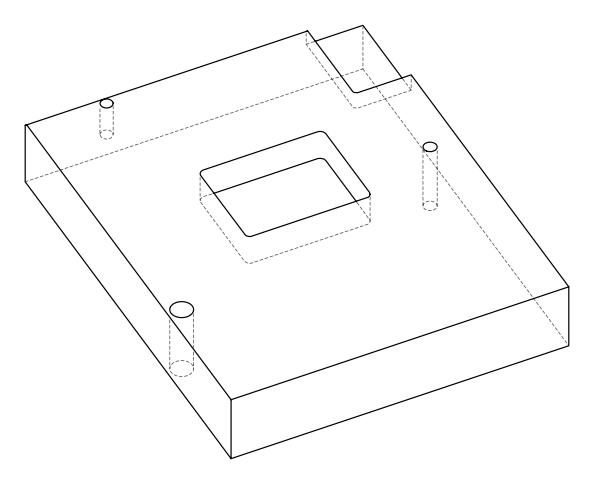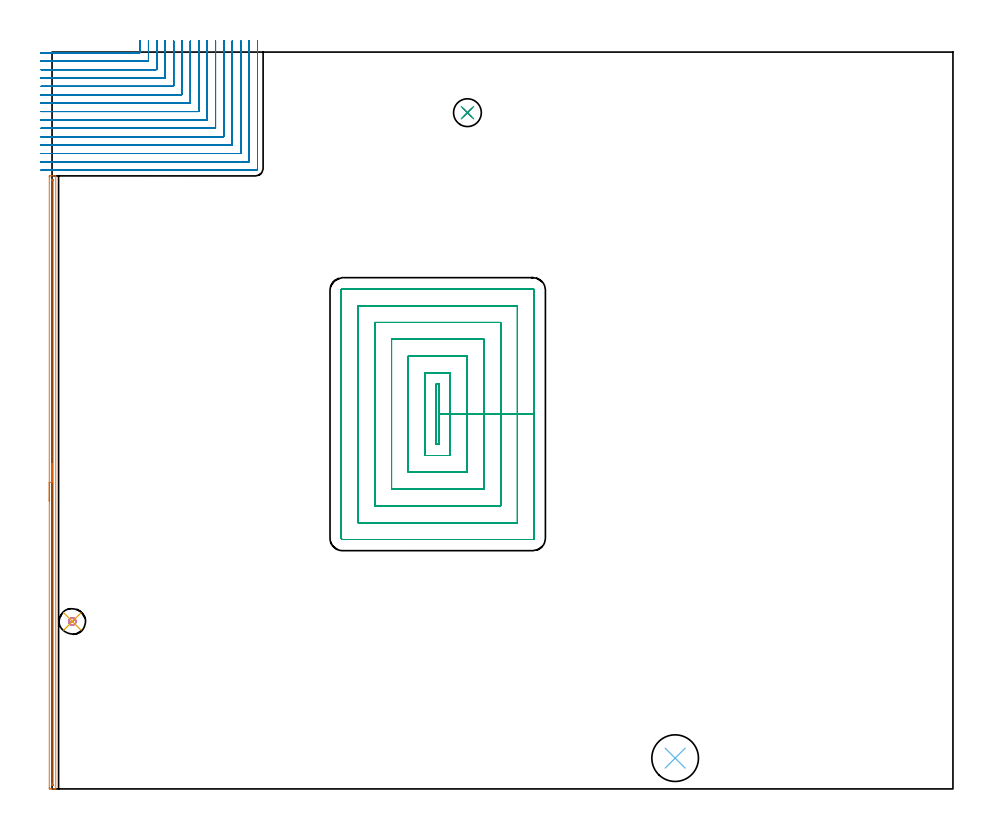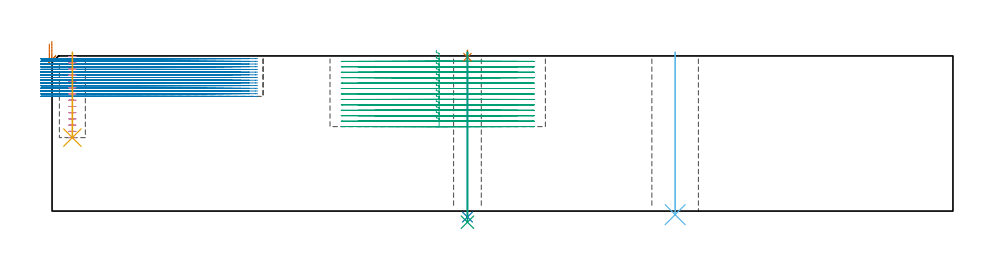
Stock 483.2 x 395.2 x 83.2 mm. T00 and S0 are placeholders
(PLAN: 9 operations, 8 tool changes, 119.2 min)
(1 AREA_MILL | FG_CHAMFER_SURFACE | UGT0205_001 | 5.41 min | 2031 mm3)
(2 MILL_CORNER_NOTCH_RECTANGULAR | CORNER_NOTCH_RECTANGULAR | NXT0201_008 | Follow Part, ap 1.5, ae 75% | 60.87 min | 163037 mm3)
(3 MILL_RECTANGULAR_POCKET | POCKET_RECTANGULAR_STRAIGHT | NXT0201_011 | Follow Part, ap 3, ae 75% | 50.49 min | 639582 mm3)
(4 MILL_BLIND_HOLE_FROM_SOLID_MATERIAL | STEP1POCKET | UGT0201_128 | Spiral | 1.11 min | 6633 mm3)
(5 BORE_BLIND_HOLE | STEP1POCKET | UGT0332_073 | 0.18 min | 0 mm3)
(6 INDEXABLE_INSERT_DRILL_THROUGH_HOLE_FROM_SOLID | STEP1HOLE | NXT0302_021 | 0.35 min | 40800 mm3)
(7 SPOT_DRILL | STEP1HOLE_1 | NXT0321_9005460120000 | 0.03 min | 17 mm3)
(8 DRILL_THROUGH_HOLE_INTO_CENTER | STEP1HOLE_1 | NXT0301_065 | 0.36 min | 5702 mm3)
(9 DRILL_TO_ENLARGE_THROUGH_HOLE | STEP1HOLE_1 | UGT0301_280 | 0.37 min | 8725 mm3)
(TOOL UGT0205_001 | Chamfer Mill 20 x 3 x 45 deg. | D20 FL50 Z2)
(TOOL NXT0201_008 | ENDMILL 6mm [2P460-0600-NA 1630] | D6 FL26 Z6)
(TOOL NXT0201_011 | ENDMILL 12mm [2P460-1200-NA 1630] | D12 FL38 Z6)
(TOOL UGT0201_128 | Carbide End Mill 10.0 | D10 FL15 Z4)
(TOOL UGT0332_073 | 13.8 mm Rough Boring Bar | D13.8)
(TOOL NXT0302_021 | Index. Insert Drill 25mm [880-D2500L25-05] | D25 PA176 FL125 Z2)
(TOOL NXT0321_9005460120000 | NC Spot Drill, 142deg, 12mm, Carbide, Uncoated | D12 PA142 FL30 Z2)
(TOOL NXT0301_065 | Carbide Drill 9.4mm [860.1-0940-075A1-MM 2214] | D9.4 PA140 FL98 Z2)
(TOOL UGT0301_280 | Twist Drill 14.9 mm | D14.9 PA118 FL114 Z2)
(OP 1 AREA_MILL)
G17 G21 G94 G90
T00 M6
G54
G17 G0 G90 X-1.5 Y154.4 S1061 M3
G43 Z93.2 H0
Z89.7
G94 G1 Y154.438 Z88.828 F250.
Y154.552 Z87.963
Y154.741 Z87.112
Y155.003 Z86.28
Y155.337 Z85.474
Y155.74 Z84.7
Y156.208 Z83.964
Y156.74 Z83.272
Y157.329 Z82.629
Y157.972 Z82.04
Y158.664 Z81.508
Y159.4 Z81.04
Y160.174 Z80.637
Y160.98 Z80.303
Y161.812 Z80.041
Y162.664 Z79.852
Y163.528 Z79.738
Y164.4 Z79.7
X-1.499 Y328.192 Z79.701
X-1.495 Y328.624
X-1.49 Y328.79 Z79.704
X-1.07 Y328.8 Z80.124
X-0.508 Z80.689
X-0.19 Z81.006
X0.372 Z81.568
X0.69 Z81.885
X1.69 Z82.889
X1.994 Y328.79 Z83.193
X2. Y328.639 Z83.2
Y0.161
X1.994 Y0.01 Z83.193
X1.689 Y0. Z82.889
X1.326 Z82.525
X0.69 Z81.885
X-0.508 Z80.689
X-1.07 Y0.001 Z80.124
X-1.303 Y0.004 Z79.892
X-1.49 Y0.01 Z79.704
X-1.495 Y0.176 Z79.701
X-1.499 Y0.608
X-1.5 Y164.4 Z79.7
X-0.086 Z81.114
Y326.301
X-0.079 Y326.783 Z81.121
X-0.058 Y326.79 Z81.142
X-0.008 Y326.795 Z81.192
X0.056 Y326.798 Z81.256
X0.306 Y326.797 Z81.506
X0.498 Y326.79 Z81.698
X0.579 Y326.762 Z81.779
X0.584 Y326.515 Z81.784
X0.585 Y326.407 Z81.785
Y2.165
X0.584 Y2.072 Z81.784
X0.582 Y2.027 Z81.782
X0.58 Y2.012 Z81.78
X0.517 Y2.01 Z81.717
X0.193 Y2.004 Z81.393
X0.002 Y2.01 Z81.202
X-0.079 Y2.038 Z81.121
X-0.084 Y2.285 Z81.116
X-0.085 Y2.393 Z81.115
X-0.086 Y3.074 Z81.114
Y164.4
Y165.272 Z81.152
Y166.136 Z81.266
Y166.988 Z81.455
Y167.82 Z81.717
Y168.626 Z82.051
Y169.4 Z82.454
Y170.136 Z82.923
Y170.828 Z83.454
Y171.471 Z84.043
Y172.06 Z84.686
Y172.592 Z85.378
Y173.06 Z86.114
Y173.463 Z86.888
Y173.797 Z87.694
Y174.059 Z88.526
Y174.248 Z89.378
Y174.362 Z90.243
Y174.4 Z91.114
G0 Z93.2
M5
M2
(OP 2 MILL_CORNER_NOTCH_RECTANGULAR)
G17 G21 G94 G90
T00 M6
G54
G17 G0 G90 X-6. Y394.8 S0 M3
G43 Z93.2 H1
Z81.753
G94 G1 X-3. F250.
X46.905 F500.
G3 X47.2 Y395.095 R0.3
G1 Y398.2
Y401.2 F250.
G0 Z93.2
X-6. Y390.3
Z81.753
G1 X-3.
X46.905 F500.
X51.405
G3 X51.7 Y390.595 R0.3
G1 Y398.2
Y401.2 F250.
G0 Z93.2
X-6. Y385.8
Z81.753
G1 X-3.
X51.405 F500.
X55.904
G3 X56.2 Y386.096 R0.3
G1 Y398.2
Y401.2 F250.
G0 Z93.2
X-6. Y381.3
Z81.753
G1 X-3.
X55.904 F500.
X60.404
G3 X60.7 Y381.596 R0.3
G1 Y398.2
Y401.2 F250.
G0 Z93.2
X-6. Y376.799
Z81.753
G1 X-3. Y376.8
X60.404 F500.
X64.904
G3 X65.2 Y377.096 R0.3
G1 Y398.2
Y401.2 F250.
G0 Z93.2
X-6. Y372.299
Z81.753
G1 X-3. Y372.3
X64.904 F500.
X69.404
G3 X69.7 Y372.596 R0.3
G1 Y398.2
Y401.2 F250.
G0 Z93.2
X-6. Y367.799
Z81.753
G1 X-3. Y367.8
X69.404 F500.
X73.904
G3 X74.2 Y368.096 R0.3
G1 Y398.2
Y401.2 F250.
G0 Z93.2
X-6. Y363.299
Z81.753
G1 X-3. Y363.3
X73.904 F500.
X78.404
G3 X78.7 Y363.596 R0.3
G1 Y398.2
Y401.2 F250.
G0 Z93.2
X-6. Y358.799
Z81.753
G1 X-3. Y358.8
X78.404 F500.
X82.904
G3 X83.2 Y359.096 R0.3
G1 Y398.2
Y401.2 F250.
G0 Z93.2
X-6. Y354.299
Z81.753
G1 X-3. Y354.3
X82.904 F500.
X87.403
G3 X87.7 Y354.597 R0.3
G1 Y398.2
Y401.2 F250.
G0 Z93.2
X-6. Y349.799
Z81.753
G1 X-3. Y349.8
X87.403 F500.
X91.903
G3 X92.2 Y350.097 R0.3
G1 Y398.2
Y401.2 F250.
G0 Z93.2
X-6. Y345.298
Z81.753
G1 X-3. Y345.3
X91.903 F500.
X96.403
G3 X96.7 Y345.597 R0.3
G1 Y398.2
Y401.2 F250.
G0 Z93.2
X-6. Y340.797
Z81.753
G1 X-3. Y340.8
X96.403 F500.
X100.903
G3 X101.2 Y341.097 R0.3
G1 Y398.2
Y401.2 F250.
G0 Z93.2
X-6. Y336.295
Z81.753
G1 X-3. Y336.3
X100.903 F500.
X105.403
G3 X105.7 Y336.597 R0.3
G1 Y398.2
Y401.2 F250.
G0 Z93.2
X-5.992 Y331.8
Z81.753
G1 X-2.992
X109.2 F500.
G3 X110.2 Y332.8 R1.
G1 Y398.2
Y401.2 F250.
G0 Z93.2
X-6. Y394.8
Z80.307
G1 X-3.
X46.905 F500.
G3 X47.2 Y395.095 R0.3
G1 Y398.2
Y401.2 F250.
G0 Z93.2
X-6. Y390.3
Z80.307
G1 X-3.
X51.405 F500.
G3 X51.7 Y390.595 R0.3
G1 Y398.2
Y401.2 F250.
G0 Z93.2
X-6. Y385.8
Z80.307
G1 X-3.
X55.905 F500.
G3 X56.2 Y386.095 R0.3
G1 Y398.2
Y401.2 F250.
G0 Z93.2
X-6. Y381.3
Z80.307
G1 X-3.
X60.404 F500.
G3 X60.7 Y381.596 R0.3
G1 Y398.2
Y401.2 F250.
G0 Z93.2
X-6. Y376.8
Z80.307
G1 X-3.
X64.904 F500.
G3 X65.2 Y377.096 R0.3
G1 Y398.2
Y401.2 F250.
G0 Z93.2
X-6. Y372.3
Z80.307
G1 X-3.
X69.404 F500.
G3 X69.7 Y372.596 R0.3
G1 Y398.2
Y401.2 F250.
G0 Z93.2
X-6. Y367.8
Z80.307
G1 X-3.
X73.904 F500.
G3 X74.2 Y368.096 R0.3
G1 Y398.2
Y401.2 F250.
G0 Z93.2
X-6. Y363.3
Z80.307
G1 X-3.
X78.404 F500.
G3 X78.7 Y363.596 R0.3
G1 Y398.2
Y401.2 F250.
G0 Z93.2
X-6. Y358.8
Z80.307
G1 X-3.
X82.904 F500.
G3 X83.2 Y359.096 R0.3
G1 Y398.2
Y401.2 F250.
G0 Z93.2
X-6. Y354.3
Z80.307
G1 X-3.
X87.403 F500.
G3 X87.7 Y354.597 R0.3
G1 Y398.2
Y401.2 F250.
G0 Z93.2
X-6. Y349.8
Z80.307
G1 X-3.
X91.903 F500.
G3 X92.2 Y350.097 R0.3
G1 Y398.2
Y401.2 F250.
G0 Z93.2
X-6. Y345.3
Z80.307
G1 X-3.
X96.403 F500.
G3 X96.7 Y345.597 R0.3
G1 Y398.2
Y401.2 F250.
G0 Z93.2
X-6. Y340.8
Z80.307
G1 X-3.
X100.903 F500.
G3 X101.2 Y341.097 R0.3
G1 Y398.2
Y401.2 F250.
G0 Z93.2
X-6. Y336.3
Z80.307
G1 X-3.
X105.403 F500.
G3 X105.7 Y336.597 R0.3
G1 Y398.2
Y401.2 F250.
G0 Z93.2
X-6. Y331.8
Z80.307
G1 X-3.
X109.2 F500.
G3 X110.2 Y332.8 R1.
G1 Y398.2
Y401.2 F250.
G0 Z93.2
X-6. Y394.8
Z78.86
G1 X-3.
X46.905 F500.
G3 X47.2 Y395.095 R0.3
G1 Y398.2
Y401.2 F250.
G0 Z93.2
X-6. Y390.3
Z78.86
G1 X-3.
X51.405 F500.
G3 X51.7 Y390.595 R0.3
G1 Y398.2
Y401.2 F250.
G0 Z93.2
X-6. Y385.8
Z78.86
G1 X-3.
X55.905 F500.
G3 X56.2 Y386.096 R0.3
G1 Y398.2
Y401.2 F250.
G0 Z93.2
X-6. Y381.3
Z78.86
G1 X-3.
X60.404 F500.
G3 X60.7 Y381.596 R0.3
G1 Y398.2
Y401.2 F250.
G0 Z93.2
X-6. Y376.8
Z78.86
G1 X-3.
X64.904 F500.
G3 X65.2 Y377.096 R0.3
G1 Y398.2
Y401.2 F250.
G0 Z93.2
X-6. Y372.3
Z78.86
G1 X-3.
X69.404 F500.
G3 X69.7 Y372.596 R0.3
G1 Y398.2
Y401.2 F250.
G0 Z93.2
X-6. Y367.8
Z78.86
G1 X-3.
X73.904 F500.
G3 X74.2 Y368.096 R0.3
G1 Y398.2
Y401.2 F250.
G0 Z93.2
X-6. Y363.3
Z78.86
G1 X-3.
X78.404 F500.
G3 X78.7 Y363.596 R0.3
G1 Y398.2
Y401.2 F250.
G0 Z93.2
X-6. Y358.8
Z78.86
G1 X-3.
X82.904 F500.
G3 X83.2 Y359.096 R0.3
G1 Y398.2
Y401.2 F250.
G0 Z93.2
X-6. Y354.3
Z78.86
G1 X-3.
X87.403 F500.
G3 X87.7 Y354.597 R0.3
G1 Y398.2
Y401.2 F250.
G0 Z93.2
X-6. Y349.8
Z78.86
G1 X-3.
X91.903 F500.
G3 X92.2 Y350.097 R0.3
G1 Y398.2
Y401.2 F250.
G0 Z93.2
X-6. Y345.3
Z78.86
G1 X-3.
X96.403 F500.
G3 X96.7 Y345.597 R0.3
G1 Y398.2
Y401.2 F250.
G0 Z93.2
X-6. Y340.8
Z78.86
G1 X-3.
X100.903 F500.
G3 X101.2 Y341.097 R0.3
G1 Y398.2
Y401.2 F250.
G0 Z93.2
X-6. Y336.3
Z78.86
G1 X-3.
X105.403 F500.
G3 X105.7 Y336.597 R0.3
G1 Y398.2
Y401.2 F250.
G0 Z93.2
X-6. Y331.8
Z78.86
G1 X-3.
X109.2 F500.
G3 X110.2 Y332.8 R1.
G1 Y398.2
Y401.2 F250.
G0 Z93.2
X-6. Y394.8
Z77.413
G1 X-3.
X46.905 F500.
G3 X47.2 Y395.095 R0.3
G1 Y398.2
Y401.2 F250.
G0 Z93.2
X-6. Y390.3
Z77.413
G1 X-3.
X51.405 F500.
G3 X51.7 Y390.595 R0.3
G1 Y398.2
Y401.2 F250.
G0 Z93.2
X-6. Y385.8
Z77.413
G1 X-3.
X55.905 F500.
G3 X56.2 Y386.096 R0.3
G1 Y398.2
Y401.2 F250.
G0 Z93.2
X-6. Y381.3
Z77.413
G1 X-3.
X60.404 F500.
G3 X60.7 Y381.596 R0.3
G1 Y398.2
Y401.2 F250.
G0 Z93.2
X-6. Y376.8
Z77.413
G1 X-3.
X64.904 F500.
G3 X65.2 Y377.096 R0.3
G1 Y398.2
Y401.2 F250.
G0 Z93.2
X-6. Y372.3
Z77.413
G1 X-3.
X69.404 F500.
G3 X69.7 Y372.596 R0.3
G1 Y398.2
Y401.2 F250.
G0 Z93.2
X-6. Y367.8
Z77.413
G1 X-3.
X73.904 F500.
G3 X74.2 Y368.096 R0.3
G1 Y398.2
Y401.2 F250.
G0 Z93.2
X-6. Y363.3
Z77.413
G1 X-3.
X78.404 F500.
G3 X78.7 Y363.596 R0.3
G1 Y398.2
Y401.2 F250.
G0 Z93.2
X-6. Y358.8
Z77.413
G1 X-3.
X82.904 F500.
G3 X83.2 Y359.096 R0.3
G1 Y398.2
Y401.2 F250.
G0 Z93.2
X-6. Y354.3
Z77.413
G1 X-3.
X87.403 F500.
G3 X87.7 Y354.597 R0.3
G1 Y398.2
Y401.2 F250.
G0 Z93.2
X-6. Y349.8
Z77.413
G1 X-3.
X91.903 F500.
G3 X92.2 Y350.097 R0.3
G1 Y398.2
Y401.2 F250.
G0 Z93.2
X-6. Y345.3
Z77.413
G1 X-3.
X96.403 F500.
G3 X96.7 Y345.597 R0.3
G1 Y398.2
Y401.2 F250.
G0 Z93.2
X-6. Y340.8
Z77.413
G1 X-3.
X100.903 F500.
G3 X101.2 Y341.097 R0.3
G1 Y398.2
Y401.2 F250.
G0 Z93.2
X-6. Y336.3
Z77.413
G1 X-3.
X105.403 F500.
G3 X105.7 Y336.597 R0.3
G1 Y398.2
Y401.2 F250.
G0 Z93.2
X-6. Y331.8
Z77.413
G1 X-3.
X109.2 F500.
G3 X110.2 Y332.8 R1.
G1 Y398.2
Y401.2 F250.
G0 Z93.2
X-6. Y394.8
Z75.967
G1 X-3.
X46.905 F500.
G3 X47.2 Y395.095 R0.3
G1 Y398.2
Y401.2 F250.
G0 Z93.2
X-6. Y390.3
Z75.967
G1 X-3.
X51.405 F500.
G3 X51.7 Y390.595 R0.3
G1 Y398.2
Y401.2 F250.
G0 Z93.2
X-6. Y385.8
Z75.967
G1 X-3.
X55.905 F500.
G3 X56.2 Y386.096 R0.3
G1 Y398.2
Y401.2 F250.
G0 Z93.2
X-6. Y381.3
Z75.967
G1 X-3.
X60.404 F500.
G3 X60.7 Y381.596 R0.3
G1 Y398.2
Y401.2 F250.
G0 Z93.2
X-6. Y376.8
Z75.967
G1 X-3.
X64.904 F500.
G3 X65.2 Y377.096 R0.3
G1 Y398.2
Y401.2 F250.
G0 Z93.2
X-6. Y372.3
Z75.967
G1 X-3.
X69.404 F500.
G3 X69.7 Y372.596 R0.3
G1 Y398.2
Y401.2 F250.
G0 Z93.2
X-6. Y367.8
Z75.967
G1 X-3.
X73.904 F500.
G3 X74.2 Y368.096 R0.3
G1 Y398.2
Y401.2 F250.
G0 Z93.2
X-6. Y363.3
Z75.967
G1 X-3.
X78.404 F500.
G3 X78.7 Y363.596 R0.3
G1 Y398.2
Y401.2 F250.
G0 Z93.2
X-6. Y358.8
Z75.967
G1 X-3.
X82.904 F500.
G3 X83.2 Y359.096 R0.3
G1 Y398.2
Y401.2 F250.
G0 Z93.2
X-6. Y354.3
Z75.967
G1 X-3.
X87.403 F500.
G3 X87.7 Y354.597 R0.3
G1 Y398.2
Y401.2 F250.
G0 Z93.2
X-6. Y349.8
Z75.967
G1 X-3.
X91.903 F500.
G3 X92.2 Y350.097 R0.3
G1 Y398.2
Y401.2 F250.
G0 Z93.2
X-6. Y345.3
Z75.967
G1 X-3.
X96.403 F500.
G3 X96.7 Y345.597 R0.3
G1 Y398.2
Y401.2 F250.
G0 Z93.2
X-6. Y340.8
Z75.967
G1 X-3.
X100.903 F500.
G3 X101.2 Y341.097 R0.3
G1 Y398.2
Y401.2 F250.
G0 Z93.2
X-6. Y336.3
Z75.967
G1 X-3.
X105.403 F500.
G3 X105.7 Y336.597 R0.3
G1 Y398.2
Y401.2 F250.
G0 Z93.2
X-6. Y331.8
Z75.967
G1 X-3.
X109.2 F500.
G3 X110.2 Y332.8 R1.
G1 Y398.2
Y401.2 F250.
G0 Z93.2
X-6. Y394.8
Z74.52
G1 X-3.
X46.905 F500.
G3 X47.2 Y395.095 R0.3
G1 Y398.2
Y401.2 F250.
G0 Z93.2
X-6. Y390.3
Z74.52
G1 X-3.
X51.405 F500.
G3 X51.7 Y390.595 R0.3
G1 Y398.2
Y401.2 F250.
G0 Z93.2
X-6. Y385.8
Z74.52
G1 X-3.
X55.905 F500.
G3 X56.2 Y386.096 R0.3
G1 Y398.2
Y401.2 F250.
G0 Z93.2
X-6. Y381.3
Z74.52
G1 X-3.
X60.404 F500.
G3 X60.7 Y381.596 R0.3
G1 Y398.2
Y401.2 F250.
G0 Z93.2
X-6. Y376.8
Z74.52
G1 X-3.
X64.904 F500.
G3 X65.2 Y377.096 R0.3
G1 Y398.2
Y401.2 F250.
G0 Z93.2
X-6. Y372.3
Z74.52
G1 X-3.
X69.404 F500.
G3 X69.7 Y372.596 R0.3
G1 Y398.2
Y401.2 F250.
G0 Z93.2
X-6. Y367.8
Z74.52
G1 X-3.
X73.904 F500.
G3 X74.2 Y368.096 R0.3
G1 Y398.2
Y401.2 F250.
G0 Z93.2
X-6. Y363.3
Z74.52
G1 X-3.
X78.404 F500.
G3 X78.7 Y363.596 R0.3
G1 Y398.2
Y401.2 F250.
G0 Z93.2
X-6. Y358.8
Z74.52
G1 X-3.
X82.904 F500.
G3 X83.2 Y359.096 R0.3
G1 Y398.2
Y401.2 F250.
G0 Z93.2
X-6. Y354.3
Z74.52
G1 X-3.
X87.403 F500.
G3 X87.7 Y354.597 R0.3
G1 Y398.2
Y401.2 F250.
G0 Z93.2
X-6. Y349.8
Z74.52
G1 X-3.
X91.903 F500.
G3 X92.2 Y350.097 R0.3
G1 Y398.2
Y401.2 F250.
G0 Z93.2
X-6. Y345.3
Z74.52
G1 X-3.
X96.403 F500.
G3 X96.7 Y345.597 R0.3
G1 Y398.2
Y401.2 F250.
G0 Z93.2
X-6. Y340.8
Z74.52
G1 X-3.
X100.903 F500.
G3 X101.2 Y341.097 R0.3
G1 Y398.2
Y401.2 F250.
G0 Z93.2
X-6. Y336.3
Z74.52
G1 X-3.
X105.403 F500.
G3 X105.7 Y336.597 R0.3
G1 Y398.2
Y401.2 F250.
G0 Z93.2
X-6. Y331.8
Z74.52
G1 X-3.
X109.2 F500.
G3 X110.2 Y332.8 R1.
G1 Y398.2
Y401.2 F250.
G0 Z93.2
X-6. Y394.8
Z73.073
G1 X-3.
X46.905 F500.
G3 X47.2 Y395.095 R0.3
G1 Y398.2
Y401.2 F250.
G0 Z93.2
X-6. Y390.3
Z73.073
G1 X-3.
X51.405 F500.
G3 X51.7 Y390.595 R0.3
G1 Y398.2
Y401.2 F250.
G0 Z93.2
X-6. Y385.8
Z73.073
G1 X-3.
X55.905 F500.
G3 X56.2 Y386.096 R0.3
G1 Y398.2
Y401.2 F250.
G0 Z93.2
X-6. Y381.3
Z73.073
G1 X-3.
X60.404 F500.
G3 X60.7 Y381.596 R0.3
G1 Y398.2
Y401.2 F250.
G0 Z93.2
X-6. Y376.8
Z73.073
G1 X-3.
X64.904 F500.
G3 X65.2 Y377.096 R0.3
G1 Y398.2
Y401.2 F250.
G0 Z93.2
X-6. Y372.3
Z73.073
G1 X-3.
X69.404 F500.
G3 X69.7 Y372.596 R0.3
G1 Y398.2
Y401.2 F250.
G0 Z93.2
X-6. Y367.8
Z73.073
G1 X-3.
X73.904 F500.
G3 X74.2 Y368.096 R0.3
G1 Y398.2
Y401.2 F250.
G0 Z93.2
X-6. Y363.3
Z73.073
G1 X-3.
X78.404 F500.
G3 X78.7 Y363.596 R0.3
G1 Y398.2
Y401.2 F250.
G0 Z93.2
X-6. Y358.8
Z73.073
G1 X-3.
X82.904 F500.
G3 X83.2 Y359.096 R0.3
G1 Y398.2
Y401.2 F250.
G0 Z93.2
X-6. Y354.3
Z73.073
G1 X-3.
X87.403 F500.
G3 X87.7 Y354.597 R0.3
G1 Y398.2
Y401.2 F250.
G0 Z93.2
X-6. Y349.8
Z73.073
G1 X-3.
X91.903 F500.
G3 X92.2 Y350.097 R0.3
G1 Y398.2
Y401.2 F250.
G0 Z93.2
X-6. Y345.3
Z73.073
G1 X-3.
X96.403 F500.
G3 X96.7 Y345.597 R0.3
G1 Y398.2
Y401.2 F250.
G0 Z93.2
X-6. Y340.8
Z73.073
G1 X-3.
X100.903 F500.
G3 X101.2 Y341.097 R0.3
G1 Y398.2
Y401.2 F250.
G0 Z93.2
X-6. Y336.3
Z73.073
G1 X-3.
X105.403 F500.
G3 X105.7 Y336.597 R0.3
G1 Y398.2
Y401.2 F250.
G0 Z93.2
X-6. Y331.8
Z73.073
G1 X-3.
X109.2 F500.
G3 X110.2 Y332.8 R1.
G1 Y398.2
Y401.2 F250.
G0 Z93.2
X-6. Y394.8
Z71.627
G1 X-3.
X46.905 F500.
G3 X47.2 Y395.095 R0.3
G1 Y398.2
Y401.2 F250.
G0 Z93.2
X-6. Y390.3
Z71.627
G1 X-3.
X51.405 F500.
G3 X51.7 Y390.595 R0.3
G1 Y398.2
Y401.2 F250.
G0 Z93.2
X-6. Y385.8
Z71.627
G1 X-3.
X55.905 F500.
G3 X56.2 Y386.096 R0.3
G1 Y398.2
Y401.2 F250.
G0 Z93.2
X-6. Y381.3
Z71.627
G1 X-3.
X60.404 F500.
G3 X60.7 Y381.596 R0.3
G1 Y398.2
Y401.2 F250.
G0 Z93.2
X-6. Y376.8
Z71.627
G1 X-3.
X64.904 F500.
G3 X65.2 Y377.096 R0.3
G1 Y398.2
Y401.2 F250.
G0 Z93.2
X-6. Y372.3
Z71.627
G1 X-3.
X69.404 F500.
G3 X69.7 Y372.596 R0.3
G1 Y398.2
Y401.2 F250.
G0 Z93.2
X-6. Y367.8
Z71.627
G1 X-3.
X73.904 F500.
G3 X74.2 Y368.096 R0.3
G1 Y398.2
Y401.2 F250.
G0 Z93.2
X-6. Y363.3
Z71.627
G1 X-3.
X78.404 F500.
G3 X78.7 Y363.596 R0.3
G1 Y398.2
Y401.2 F250.
G0 Z93.2
X-6. Y358.8
Z71.627
G1 X-3.
X82.904 F500.
G3 X83.2 Y359.096 R0.3
G1 Y398.2
Y401.2 F250.
G0 Z93.2
X-6. Y354.3
Z71.627
G1 X-3.
X87.403 F500.
G3 X87.7 Y354.597 R0.3
G1 Y398.2
Y401.2 F250.
G0 Z93.2
X-6. Y349.8
Z71.627
G1 X-3.
X91.903 F500.
G3 X92.2 Y350.097 R0.3
G1 Y398.2
Y401.2 F250.
G0 Z93.2
X-6. Y345.3
Z71.627
G1 X-3.
X96.403 F500.
G3 X96.7 Y345.597 R0.3
G1 Y398.2
Y401.2 F250.
G0 Z93.2
X-6. Y340.8
Z71.627
G1 X-3.
X100.903 F500.
G3 X101.2 Y341.097 R0.3
G1 Y398.2
Y401.2 F250.
G0 Z93.2
X-6. Y336.3
Z71.627
G1 X-3.
X105.403 F500.
G3 X105.7 Y336.597 R0.3
G1 Y398.2
Y401.2 F250.
G0 Z93.2
X-6. Y331.8
Z71.627
G1 X-3.
X109.2 F500.
G3 X110.2 Y332.8 R1.
G1 Y398.2
Y401.2 F250.
G0 Z93.2
X-6. Y394.8
Z70.18
G1 X-3.
X46.905 F500.
G3 X47.2 Y395.095 R0.3
G1 Y398.2
Y401.2 F250.
G0 Z93.2
X-6. Y390.3
Z70.18
G1 X-3.
X51.405 F500.
G3 X51.7 Y390.595 R0.3
G1 Y398.2
Y401.2 F250.
G0 Z93.2
X-6. Y385.8
Z70.18
G1 X-3.
X55.905 F500.
G3 X56.2 Y386.096 R0.3
G1 Y398.2
Y401.2 F250.
G0 Z93.2
X-6. Y381.3
Z70.18
G1 X-3.
X60.404 F500.
G3 X60.7 Y381.596 R0.3
G1 Y398.2
Y401.2 F250.
G0 Z93.2
X-6. Y376.8
Z70.18
G1 X-3.
X64.904 F500.
G3 X65.2 Y377.096 R0.3
G1 Y398.2
Y401.2 F250.
G0 Z93.2
X-6. Y372.3
Z70.18
G1 X-3.
X69.404 F500.
G3 X69.7 Y372.596 R0.3
G1 Y398.2
Y401.2 F250.
G0 Z93.2
X-6. Y367.8
Z70.18
G1 X-3.
X73.904 F500.
G3 X74.2 Y368.096 R0.3
G1 Y398.2
Y401.2 F250.
G0 Z93.2
X-6. Y363.3
Z70.18
G1 X-3.
X78.404 F500.
G3 X78.7 Y363.596 R0.3
G1 Y398.2
Y401.2 F250.
G0 Z93.2
X-6. Y358.8
Z70.18
G1 X-3.
X82.904 F500.
G3 X83.2 Y359.096 R0.3
G1 Y398.2
Y401.2 F250.
G0 Z93.2
X-6. Y354.3
Z70.18
G1 X-3.
X87.403 F500.
G3 X87.7 Y354.597 R0.3
G1 Y398.2
Y401.2 F250.
G0 Z93.2
X-6. Y349.8
Z70.18
G1 X-3.
X91.903 F500.
G3 X92.2 Y350.097 R0.3
G1 Y398.2
Y401.2 F250.
G0 Z93.2
X-6. Y345.3
Z70.18
G1 X-3.
X96.403 F500.
G3 X96.7 Y345.597 R0.3
G1 Y398.2
Y401.2 F250.
G0 Z93.2
X-6. Y340.8
Z70.18
G1 X-3.
X100.903 F500.
G3 X101.2 Y341.097 R0.3
G1 Y398.2
Y401.2 F250.
G0 Z93.2
X-6. Y336.3
Z70.18
G1 X-3.
X105.403 F500.
G3 X105.7 Y336.597 R0.3
G1 Y398.2
Y401.2 F250.
G0 Z93.2
X-6. Y331.8
Z70.18
G1 X-3.
X109.2 F500.
G3 X110.2 Y332.8 R1.
G1 Y398.2
Y401.2 F250.
G0 Z93.2
X-6. Y394.8
Z68.733
G1 X-3.
X46.905 F500.
G3 X47.2 Y395.095 R0.3
G1 Y398.2
Y401.2 F250.
G0 Z93.2
X-6. Y390.3
Z68.733
G1 X-3.
X51.405 F500.
G3 X51.7 Y390.595 R0.3
G1 Y398.2
Y401.2 F250.
G0 Z93.2
X-6. Y385.8
Z68.733
G1 X-3.
X55.905 F500.
G3 X56.2 Y386.096 R0.3
G1 Y398.2
Y401.2 F250.
G0 Z93.2
X-6. Y381.3
Z68.733
G1 X-3.
X60.404 F500.
G3 X60.7 Y381.596 R0.3
G1 Y398.2
Y401.2 F250.
G0 Z93.2
X-6. Y376.8
Z68.733
G1 X-3.
X64.904 F500.
G3 X65.2 Y377.096 R0.3
G1 Y398.2
Y401.2 F250.
G0 Z93.2
X-6. Y372.3
Z68.733
G1 X-3.
X69.404 F500.
G3 X69.7 Y372.596 R0.3
G1 Y398.2
Y401.2 F250.
G0 Z93.2
X-6. Y367.8
Z68.733
G1 X-3.
X73.904 F500.
G3 X74.2 Y368.096 R0.3
G1 Y398.2
Y401.2 F250.
G0 Z93.2
X-6. Y363.3
Z68.733
G1 X-3.
X78.404 F500.
G3 X78.7 Y363.596 R0.3
G1 Y398.2
Y401.2 F250.
G0 Z93.2
X-6. Y358.8
Z68.733
G1 X-3.
X82.904 F500.
G3 X83.2 Y359.096 R0.3
G1 Y398.2
Y401.2 F250.
G0 Z93.2
X-6. Y354.3
Z68.733
G1 X-3.
X87.403 F500.
G3 X87.7 Y354.597 R0.3
G1 Y398.2
Y401.2 F250.
G0 Z93.2
X-6. Y349.8
Z68.733
G1 X-3.
X91.903 F500.
G3 X92.2 Y350.097 R0.3
G1 Y398.2
Y401.2 F250.
G0 Z93.2
X-6. Y345.3
Z68.733
G1 X-3.
X96.403 F500.
G3 X96.7 Y345.597 R0.3
G1 Y398.2
Y401.2 F250.
G0 Z93.2
X-6. Y340.8
Z68.733
G1 X-3.
X100.903 F500.
G3 X101.2 Y341.097 R0.3
G1 Y398.2
Y401.2 F250.
G0 Z93.2
X-6. Y336.3
Z68.733
G1 X-3.
X105.403 F500.
G3 X105.7 Y336.597 R0.3
G1 Y398.2
Y401.2 F250.
G0 Z93.2
X-6. Y331.8
Z68.733
G1 X-3.
X109.2 F500.
G3 X110.2 Y332.8 R1.
G1 Y398.2
Y401.2 F250.
G0 Z93.2
X-6. Y394.8
Z67.287
G1 X-3.
X46.905 F500.
G3 X47.2 Y395.095 R0.3
G1 Y398.2
Y401.2 F250.
G0 Z93.2
X-6. Y390.3
Z67.287
G1 X-3.
X51.405 F500.
G3 X51.7 Y390.595 R0.3
G1 Y398.2
Y401.2 F250.
G0 Z93.2
X-6. Y385.8
Z67.287
G1 X-3.
X55.905 F500.
G3 X56.2 Y386.096 R0.3
G1 Y398.2
Y401.2 F250.
G0 Z93.2
X-6. Y381.3
Z67.287
G1 X-3.
X60.404 F500.
G3 X60.7 Y381.596 R0.3
G1 Y398.2
Y401.2 F250.
G0 Z93.2
X-6. Y376.8
Z67.287
G1 X-3.
X64.904 F500.
G3 X65.2 Y377.096 R0.3
G1 Y398.2
Y401.2 F250.
G0 Z93.2
X-6. Y372.3
Z67.287
G1 X-3.
X69.404 F500.
G3 X69.7 Y372.596 R0.3
G1 Y398.2
Y401.2 F250.
G0 Z93.2
X-6. Y367.8
Z67.287
G1 X-3.
X73.904 F500.
G3 X74.2 Y368.096 R0.3
G1 Y398.2
Y401.2 F250.
G0 Z93.2
X-6. Y363.3
Z67.287
G1 X-3.
X78.404 F500.
G3 X78.7 Y363.596 R0.3
G1 Y398.2
Y401.2 F250.
G0 Z93.2
X-6. Y358.8
Z67.287
G1 X-3.
X82.904 F500.
G3 X83.2 Y359.096 R0.3
G1 Y398.2
Y401.2 F250.
G0 Z93.2
X-6. Y354.3
Z67.287
G1 X-3.
X87.403 F500.
G3 X87.7 Y354.597 R0.3
G1 Y398.2
Y401.2 F250.
G0 Z93.2
X-6. Y349.8
Z67.287
G1 X-3.
X91.903 F500.
G3 X92.2 Y350.097 R0.3
G1 Y398.2
Y401.2 F250.
G0 Z93.2
X-6. Y345.3
Z67.287
G1 X-3.
X96.403 F500.
G3 X96.7 Y345.597 R0.3
G1 Y398.2
Y401.2 F250.
G0 Z93.2
X-6. Y340.8
Z67.287
G1 X-3.
X100.903 F500.
G3 X101.2 Y341.097 R0.3
G1 Y398.2
Y401.2 F250.
G0 Z93.2
X-6. Y336.3
Z67.287
G1 X-3.
X105.403 F500.
G3 X105.7 Y336.597 R0.3
G1 Y398.2
Y401.2 F250.
G0 Z93.2
X-6. Y331.8
Z67.287
G1 X-3.
X109.2 F500.
G3 X110.2 Y332.8 R1.
G1 Y398.2
Y401.2 F250.
G0 Z93.2
X-6. Y394.8
Z65.84
G1 X-3.
X46.905 F500.
G3 X47.2 Y395.095 R0.3
G1 Y398.2
Y401.2 F250.
G0 Z93.2
X-6. Y390.3
Z65.84
G1 X-3.
X51.405 F500.
G3 X51.7 Y390.595 R0.3
G1 Y398.2
Y401.2 F250.
G0 Z93.2
X-6. Y385.8
Z65.84
G1 X-3.
X55.905 F500.
G3 X56.2 Y386.096 R0.3
G1 Y398.2
Y401.2 F250.
G0 Z93.2
X-6. Y381.3
Z65.84
G1 X-3.
X60.404 F500.
G3 X60.7 Y381.596 R0.3
G1 Y398.2
Y401.2 F250.
G0 Z93.2
X-6. Y376.8
Z65.84
G1 X-3.
X64.904 F500.
G3 X65.2 Y377.096 R0.3
G1 Y398.2
Y401.2 F250.
G0 Z93.2
X-6. Y372.3
Z65.84
G1 X-3.
X69.404 F500.
G3 X69.7 Y372.596 R0.3
G1 Y398.2
Y401.2 F250.
G0 Z93.2
X-6. Y367.8
Z65.84
G1 X-3.
X73.904 F500.
G3 X74.2 Y368.096 R0.3
G1 Y398.2
Y401.2 F250.
G0 Z93.2
X-6. Y363.3
Z65.84
G1 X-3.
X78.404 F500.
G3 X78.7 Y363.596 R0.3
G1 Y398.2
Y401.2 F250.
G0 Z93.2
X-6. Y358.8
Z65.84
G1 X-3.
X82.904 F500.
G3 X83.2 Y359.096 R0.3
G1 Y398.2
Y401.2 F250.
G0 Z93.2
X-6. Y354.3
Z65.84
G1 X-3.
X87.403 F500.
G3 X87.7 Y354.597 R0.3
G1 Y398.2
Y401.2 F250.
G0 Z93.2
X-6. Y349.8
Z65.84
G1 X-3.
X91.903 F500.
G3 X92.2 Y350.097 R0.3
G1 Y398.2
Y401.2 F250.
G0 Z93.2
X-6. Y345.3
Z65.84
G1 X-3.
X96.403 F500.
G3 X96.7 Y345.597 R0.3
G1 Y398.2
Y401.2 F250.
G0 Z93.2
X-6. Y340.8
Z65.84
G1 X-3.
X100.903 F500.
G3 X101.2 Y341.097 R0.3
G1 Y398.2
Y401.2 F250.
G0 Z93.2
X-6. Y336.3
Z65.84
G1 X-3.
X105.403 F500.
G3 X105.7 Y336.597 R0.3
G1 Y398.2
Y401.2 F250.
G0 Z93.2
X-6. Y331.8
Z65.84
G1 X-3.
X109.2 F500.
G3 X110.2 Y332.8 R1.
G1 Y398.2
Y401.2 F250.
G0 Z93.2
X-6. Y394.8
Z64.393
G1 X-3.
X46.905 F500.
G3 X47.2 Y395.095 R0.3
G1 Y398.2
Y401.2 F250.
G0 Z93.2
X-6. Y390.3
Z64.393
G1 X-3.
X51.405 F500.
G3 X51.7 Y390.595 R0.3
G1 Y398.2
Y401.2 F250.
G0 Z93.2
X-6. Y385.8
Z64.393
G1 X-3.
X55.905 F500.
G3 X56.2 Y386.096 R0.3
G1 Y398.2
Y401.2 F250.
G0 Z93.2
X-6. Y381.3
Z64.393
G1 X-3.
X60.404 F500.
G3 X60.7 Y381.596 R0.3
G1 Y398.2
Y401.2 F250.
G0 Z93.2
X-6. Y376.8
Z64.393
G1 X-3.
X64.904 F500.
G3 X65.2 Y377.096 R0.3
G1 Y398.2
Y401.2 F250.
G0 Z93.2
X-6. Y372.3
Z64.393
G1 X-3.
X69.404 F500.
G3 X69.7 Y372.596 R0.3
G1 Y398.2
Y401.2 F250.
G0 Z93.2
X-6. Y367.8
Z64.393
G1 X-3.
X73.904 F500.
G3 X74.2 Y368.096 R0.3
G1 Y398.2
Y401.2 F250.
G0 Z93.2
X-6. Y363.3
Z64.393
G1 X-3.
X78.404 F500.
G3 X78.7 Y363.596 R0.3
G1 Y398.2
Y401.2 F250.
G0 Z93.2
X-6. Y358.8
Z64.393
G1 X-3.
X82.904 F500.
G3 X83.2 Y359.096 R0.3
G1 Y398.2
Y401.2 F250.
G0 Z93.2
X-6. Y354.3
Z64.393
G1 X-3.
X87.403 F500.
G3 X87.7 Y354.597 R0.3
G1 Y398.2
Y401.2 F250.
G0 Z93.2
X-6. Y349.8
Z64.393
G1 X-3.
X91.903 F500.
G3 X92.2 Y350.097 R0.3
G1 Y398.2
Y401.2 F250.
G0 Z93.2
X-6. Y345.3
Z64.393
G1 X-3.
X96.403 F500.
G3 X96.7 Y345.597 R0.3
G1 Y398.2
Y401.2 F250.
G0 Z93.2
X-6. Y340.8
Z64.393
G1 X-3.
X100.903 F500.
G3 X101.2 Y341.097 R0.3
G1 Y398.2
Y401.2 F250.
G0 Z93.2
X-6. Y336.3
Z64.393
G1 X-3.
X105.403 F500.
G3 X105.7 Y336.597 R0.3
G1 Y398.2
Y401.2 F250.
G0 Z93.2
X-6. Y331.8
Z64.393
G1 X-3.
X109.2 F500.
G3 X110.2 Y332.8 R1.
G1 Y398.2
Y401.2 F250.
G0 Z93.2
X-6. Y394.8
Z62.947
G1 X-3.
X46.905 F500.
G3 X47.2 Y395.095 R0.3
G1 Y398.2
Y401.2 F250.
G0 Z93.2
X-6. Y390.3
Z62.947
G1 X-3.
X51.405 F500.
G3 X51.7 Y390.595 R0.3
G1 Y398.2
Y401.2 F250.
G0 Z93.2
X-6. Y385.8
Z62.947
G1 X-3.
X55.905 F500.
G3 X56.2 Y386.096 R0.3
G1 Y398.2
Y401.2 F250.
G0 Z93.2
X-6. Y381.3
Z62.947
G1 X-3.
X60.404 F500.
G3 X60.7 Y381.596 R0.3
G1 Y398.2
Y401.2 F250.
G0 Z93.2
X-6. Y376.8
Z62.947
G1 X-3.
X64.904 F500.
G3 X65.2 Y377.096 R0.3
G1 Y398.2
Y401.2 F250.
G0 Z93.2
X-6. Y372.3
Z62.947
G1 X-3.
X69.404 F500.
G3 X69.7 Y372.596 R0.3
G1 Y398.2
Y401.2 F250.
G0 Z93.2
X-6. Y367.8
Z62.947
G1 X-3.
X73.904 F500.
G3 X74.2 Y368.096 R0.3
G1 Y398.2
Y401.2 F250.
G0 Z93.2
X-6. Y363.3
Z62.947
G1 X-3.
X78.404 F500.
G3 X78.7 Y363.596 R0.3
G1 Y398.2
Y401.2 F250.
G0 Z93.2
X-6. Y358.8
Z62.947
G1 X-3.
X82.904 F500.
G3 X83.2 Y359.096 R0.3
G1 Y398.2
Y401.2 F250.
G0 Z93.2
X-6. Y354.3
Z62.947
G1 X-3.
X87.403 F500.
G3 X87.7 Y354.597 R0.3
G1 Y398.2
Y401.2 F250.
G0 Z93.2
X-6. Y349.8
Z62.947
G1 X-3.
X91.903 F500.
G3 X92.2 Y350.097 R0.3
G1 Y398.2
Y401.2 F250.
G0 Z93.2
X-6. Y345.3
Z62.947
G1 X-3.
X96.403 F500.
G3 X96.7 Y345.597 R0.3
G1 Y398.2
Y401.2 F250.
G0 Z93.2
X-6. Y340.8
Z62.947
G1 X-3.
X100.903 F500.
G3 X101.2 Y341.097 R0.3
G1 Y398.2
Y401.2 F250.
G0 Z93.2
X-6. Y336.3
Z62.947
G1 X-3.
X105.403 F500.
G3 X105.7 Y336.597 R0.3
G1 Y398.2
Y401.2 F250.
G0 Z93.2
X-6. Y331.8
Z62.947
G1 X-3.
X109.2 F500.
G3 X110.2 Y332.8 R1.
G1 Y398.2
Y401.2 F250.
G0 Z93.2
X-6. Y394.8
Z61.5
G1 X-3.
X46.905 F500.
G3 X47.2 Y395.095 R0.3
G1 Y398.2
Y401.2 F250.
G0 Z93.2
X-6. Y390.3
Z61.5
G1 X-3.
X51.405 F500.
G3 X51.7 Y390.595 R0.3
G1 Y398.2
Y401.2 F250.
G0 Z93.2
X-6. Y385.8
Z61.5
G1 X-3.
X55.905 F500.
G3 X56.2 Y386.096 R0.3
G1 Y398.2
Y401.2 F250.
G0 Z93.2
X-6. Y381.3
Z61.5
G1 X-3.
X60.404 F500.
G3 X60.7 Y381.596 R0.3
G1 Y398.2
Y401.2 F250.
G0 Z93.2
X-6. Y376.8
Z61.5
G1 X-3.
X64.904 F500.
G3 X65.2 Y377.096 R0.3
G1 Y398.2
Y401.2 F250.
G0 Z93.2
X-6. Y372.3
Z61.5
G1 X-3.
X69.404 F500.
G3 X69.7 Y372.596 R0.3
G1 Y398.2
Y401.2 F250.
G0 Z93.2
X-6. Y367.8
Z61.5
G1 X-3.
X73.904 F500.
G3 X74.2 Y368.096 R0.3
G1 Y398.2
Y401.2 F250.
G0 Z93.2
X-6. Y363.3
Z61.5
G1 X-3.
X78.404 F500.
G3 X78.7 Y363.596 R0.3
G1 Y398.2
Y401.2 F250.
G0 Z93.2
X-6. Y358.8
Z61.5
G1 X-3.
X82.904 F500.
G3 X83.2 Y359.096 R0.3
G1 Y398.2
Y401.2 F250.
G0 Z93.2
X-6. Y354.3
Z61.5
G1 X-3.
X87.403 F500.
G3 X87.7 Y354.597 R0.3
G1 Y398.2
Y401.2 F250.
G0 Z93.2
X-6. Y349.8
Z61.5
G1 X-3.
X91.903 F500.
G3 X92.2 Y350.097 R0.3
G1 Y398.2
Y401.2 F250.
G0 Z93.2
X-6. Y345.3
Z61.5
G1 X-3.
X96.403 F500.
G3 X96.7 Y345.597 R0.3
G1 Y398.2
Y401.2 F250.
G0 Z93.2
X-6. Y340.8
Z61.5
G1 X-3.
X100.903 F500.
G3 X101.2 Y341.097 R0.3
G1 Y398.2
Y401.2 F250.
G0 Z93.2
X-6. Y336.3
Z61.5
G1 X-3.
X105.403 F500.
G3 X105.7 Y336.597 R0.3
G1 Y398.2
Y401.2 F250.
G0 Z93.2
X-6. Y331.8
Z61.5
G1 X-3.
X109.2 F500.
G3 X110.2 Y332.8 R1.
G1 Y398.2
Y401.2 F250.
G0 Z93.2
M5
M2
(OP 3 MILL_RECTANGULAR_POCKET)
G17 G21 G94 G90
T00 M6
G54
G17 G0 G90 X206.1 Y189.176 S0 M3
G43 Z93.2 H1
Z86.2
G94 G1 Y184.8 Z85.027 F250.
X207.6 Z84.625
Y201. Z80.285
Y217.2 F500.
X206.1
Y184.8
X207.6
Y201.
X213.6
Y223.2
X200.1
Y178.8
X213.6
Y201.
X222.6
Y232.2
X191.1
Y169.8
X222.6
Y201.
X231.6
Y241.2
X182.1
Y160.8
X231.6
Y201.
X240.6
Y250.2
X173.1
Y151.8
X240.6
Y201.
X249.6
Y259.2
X164.1
Y142.8
X249.6
Y201.
X258.6
Y267.5
G3 X257.9 Y268.2 R0.7
G1 X155.8
G3 X155.1 Y267.5 R0.7
G1 Y134.5
G3 X155.8 Y133.8 R0.7
G1 X257.9
G3 X258.6 Y134.5 R0.7
G1 Y201.
Y202.
G0 X206.1 Y189.176 Z83.285
G1 Y184.8 Z82.112 F250.
X207.6 Z81.71
Y201. Z77.369
Y217.2 F500.
X206.1
Y184.8
X207.6
Y201.
X213.6
Y223.2
X200.1
Y178.8
X213.6
Y201.
X222.6
Y232.2
X191.1
Y169.8
X222.6
Y201.
X231.6
Y241.2
X182.1
Y160.8
X231.6
Y201.
X240.6
Y250.2
X173.1
Y151.8
X240.6
Y201.
X249.6
Y259.2
X164.1
Y142.8
X249.6
Y201.
X258.6
Y267.5
G3 X257.9 Y268.2 R0.7
G1 X155.8
G3 X155.1 Y267.5 R0.7
G1 Y134.5
G3 X155.8 Y133.8 R0.7
G1 X257.9
G3 X258.6 Y134.5 R0.7
G1 Y201.
Y202.
G0 X206.1 Y189.176 Z80.369
G1 Y184.8 Z79.196 F250.
X207.6 Z78.795
Y201. Z74.454
Y217.2 F500.
X206.1
Y184.8
X207.6
Y201.
X213.6
Y223.2
X200.1
Y178.8
X213.6
Y201.
X222.6
Y232.2
X191.1
Y169.8
X222.6
Y201.
X231.6
Y241.2
X182.1
Y160.8
X231.6
Y201.
X240.6
Y250.2
X173.1
Y151.8
X240.6
Y201.
X249.6
Y259.2
X164.1
Y142.8
X249.6
Y201.
X258.6
Y267.5
G3 X257.9 Y268.2 R0.7
G1 X155.8
G3 X155.1 Y267.5 R0.7
G1 Y134.5
G3 X155.8 Y133.8 R0.7
G1 X257.9
G3 X258.6 Y134.5 R0.7
G1 Y201.
Y202.
G0 X206.1 Y189.176 Z77.454
G1 Y184.8 Z76.281 F250.
X207.6 Z75.879
Y201. Z71.538
Y217.2 F500.
X206.1
Y184.8
X207.6
Y201.
X213.6
Y223.2
X200.1
Y178.8
X213.6
Y201.
X222.6
Y232.2
X191.1
Y169.8
X222.6
Y201.
X231.6
Y241.2
X182.1
Y160.8
X231.6
Y201.
X240.6
Y250.2
X173.1
Y151.8
X240.6
Y201.
X249.6
Y259.2
X164.1
Y142.8
X249.6
Y201.
X258.6
Y267.5
G3 X257.9 Y268.2 R0.7
G1 X155.8
G3 X155.1 Y267.5 R0.7
G1 Y134.5
G3 X155.8 Y133.8 R0.7
G1 X257.9
G3 X258.6 Y134.5 R0.7
G1 Y201.
Y202.
G0 X206.1 Y189.176 Z74.538
G1 Y184.8 Z73.366 F250.
X207.6 Z72.964
Y201. Z68.623
Y217.2 F500.
X206.1
Y184.8
X207.6
Y201.
X213.6
Y223.2
X200.1
Y178.8
X213.6
Y201.
X222.6
Y232.2
X191.1
Y169.8
X222.6
Y201.
X231.6
Y241.2
X182.1
Y160.8
X231.6
Y201.
X240.6
Y250.2
X173.1
Y151.8
X240.6
Y201.
X249.6
Y259.2
X164.1
Y142.8
X249.6
Y201.
X258.6
Y267.5
G3 X257.9 Y268.2 R0.7
G1 X155.8
G3 X155.1 Y267.5 R0.7
G1 Y134.5
G3 X155.8 Y133.8 R0.7
G1 X257.9
G3 X258.6 Y134.5 R0.7
G1 Y201.
Y202.
G0 X206.1 Y189.176 Z71.623
G1 Y184.8 Z70.45 F250.
X207.6 Z70.048
Y201. Z65.708
Y217.2 F500.
X206.1
Y184.8
X207.6
Y201.
X213.6
Y223.2
X200.1
Y178.8
X213.6
Y201.
X222.6
Y232.2
X191.1
Y169.8
X222.6
Y201.
X231.6
Y241.2
X182.1
Y160.8
X231.6
Y201.
X240.6
Y250.2
X173.1
Y151.8
X240.6
Y201.
X249.6
Y259.2
X164.1
Y142.8
X249.6
Y201.
X258.6
Y267.5
G3 X257.9 Y268.2 R0.7
G1 X155.8
G3 X155.1 Y267.5 R0.7
G1 Y134.5
G3 X155.8 Y133.8 R0.7
G1 X257.9
G3 X258.6 Y134.5 R0.7
G1 Y201.
Y202.
G0 X206.1 Y189.176 Z68.708
G1 Y184.8 Z67.535 F250.
X207.6 Z67.133
Y201. Z62.792
Y217.2 F500.
X206.1
Y184.8
X207.6
Y201.
X213.6
Y223.2
X200.1
Y178.8
X213.6
Y201.
X222.6
Y232.2
X191.1
Y169.8
X222.6
Y201.
X231.6
Y241.2
X182.1
Y160.8
X231.6
Y201.
X240.6
Y250.2
X173.1
Y151.8
X240.6
Y201.
X249.6
Y259.2
X164.1
Y142.8
X249.6
Y201.
X258.6
Y267.5
G3 X257.9 Y268.2 R0.7
G1 X155.8
G3 X155.1 Y267.5 R0.7
G1 Y134.5
G3 X155.8 Y133.8 R0.7
G1 X257.9
G3 X258.6 Y134.5 R0.7
G1 Y201.
Y202.
G0 X206.1 Y189.176 Z65.792
G1 Y184.8 Z64.62 F250.
X207.6 Z64.218
Y201. Z59.877
Y217.2 F500.
X206.1
Y184.8
X207.6
Y201.
X213.6
Y223.2
X200.1
Y178.8
X213.6
Y201.
X222.6
Y232.2
X191.1
Y169.8
X222.6
Y201.
X231.6
Y241.2
X182.1
Y160.8
X231.6
Y201.
X240.6
Y250.2
X173.1
Y151.8
X240.6
Y201.
X249.6
Y259.2
X164.1
Y142.8
X249.6
Y201.
X258.6
Y267.5
G3 X257.9 Y268.2 R0.7
G1 X155.8
G3 X155.1 Y267.5 R0.7
G1 Y134.5
G3 X155.8 Y133.8 R0.7
G1 X257.9
G3 X258.6 Y134.5 R0.7
G1 Y201.
Y202.
G0 X206.1 Y189.176 Z62.877
G1 Y184.8 Z61.704 F250.
X207.6 Z61.302
Y201. Z56.962
Y217.2 F500.
X206.1
Y184.8
X207.6
Y201.
X213.6
Y223.2
X200.1
Y178.8
X213.6
Y201.
X222.6
Y232.2
X191.1
Y169.8
X222.6
Y201.
X231.6
Y241.2
X182.1
Y160.8
X231.6
Y201.
X240.6
Y250.2
X173.1
Y151.8
X240.6
Y201.
X249.6
Y259.2
X164.1
Y142.8
X249.6
Y201.
X258.6
Y267.5
G3 X257.9 Y268.2 R0.7
G1 X155.8
G3 X155.1 Y267.5 R0.7
G1 Y134.5
G3 X155.8 Y133.8 R0.7
G1 X257.9
G3 X258.6 Y134.5 R0.7
G1 Y201.
Y202.
G0 X206.1 Y189.176 Z59.962
G1 Y184.8 Z58.789 F250.
X207.6 Z58.387
Y201. Z54.046
Y217.2 F500.
X206.1
Y184.8
X207.6
Y201.
X213.6
Y223.2
X200.1
Y178.8
X213.6
Y201.
X222.6
Y232.2
X191.1
Y169.8
X222.6
Y201.
X231.6
Y241.2
X182.1
Y160.8
X231.6
Y201.
X240.6
Y250.2
X173.1
Y151.8
X240.6
Y201.
X249.6
Y259.2
X164.1
Y142.8
X249.6
Y201.
X258.6
Y267.5
G3 X257.9 Y268.2 R0.7
G1 X155.8
G3 X155.1 Y267.5 R0.7
G1 Y134.5
G3 X155.8 Y133.8 R0.7
G1 X257.9
G3 X258.6 Y134.5 R0.7
G1 Y201.
Y202.
G0 X206.1 Y189.176 Z57.046
G1 Y184.8 Z55.873 F250.
X207.6 Z55.472
Y201. Z51.131
Y217.2 F500.
X206.1
Y184.8
X207.6
Y201.
X213.6
Y223.2
X200.1
Y178.8
X213.6
Y201.
X222.6
Y232.2
X191.1
Y169.8
X222.6
Y201.
X231.6
Y241.2
X182.1
Y160.8
X231.6
Y201.
X240.6
Y250.2
X173.1
Y151.8
X240.6
Y201.
X249.6
Y259.2
X164.1
Y142.8
X249.6
Y201.
X258.6
Y267.5
G3 X257.9 Y268.2 R0.7
G1 X155.8
G3 X155.1 Y267.5 R0.7
G1 Y134.5
G3 X155.8 Y133.8 R0.7
G1 X257.9
G3 X258.6 Y134.5 R0.7
G1 Y201.
Y202.
G0 X206.1 Y189.176 Z54.131
G1 Y184.8 Z52.958 F250.
X207.6 Z52.556
Y201. Z48.215
Y217.2 F500.
X206.1
Y184.8
X207.6
Y201.
X213.6
Y223.2
X200.1
Y178.8
X213.6
Y201.
X222.6
Y232.2
X191.1
Y169.8
X222.6
Y201.
X231.6
Y241.2
X182.1
Y160.8
X231.6
Y201.
X240.6
Y250.2
X173.1
Y151.8
X240.6
Y201.
X249.6
Y259.2
X164.1
Y142.8
X249.6
Y201.
X258.6
Y267.5
G3 X257.9 Y268.2 R0.7
G1 X155.8
G3 X155.1 Y267.5 R0.7
G1 Y134.5
G3 X155.8 Y133.8 R0.7
G1 X257.9
G3 X258.6 Y134.5 R0.7
G1 Y201.
Y202.
G0 X206.1 Y189.176 Z51.215
G1 Y184.8 Z50.043 F250.
X207.6 Z49.641
Y201. Z45.3
Y217.2 F500.
X206.1
Y184.8
X207.6
Y201.
X213.6
Y223.2
X200.1
Y178.8
X213.6
Y201.
X222.6
Y232.2
X191.1
Y169.8
X222.6
Y201.
X231.6
Y241.2
X182.1
Y160.8
X231.6
Y201.
X240.6
Y250.2
X173.1
Y151.8
X240.6
Y201.
X249.6
Y259.2
X164.1
Y142.8
X249.6
Y201.
X258.6
Y267.5
G3 X257.9 Y268.2 R0.7
G1 X155.8
G3 X155.1 Y267.5 R0.7
G1 Y134.5
G3 X155.8 Y133.8 R0.7
G1 X257.9
G3 X258.6 Y134.5 R0.7
G1 Y201.
Y202.
G0 Z93.2
M5
M2
(OP 4 MILL_BLIND_HOLE_FROM_SOLID_MATERIAL)
G17 G21 G94 G90
T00 M6
G54
G17 G0 G90 X10.9 Y89.8 S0 M3
G43 Z93.2 H0
Z82.857
G94 G3 X11.416 Y91.234 R0.81 F250.
X9.398 Y91.043 R1.434
X9.657 Y88.298 R1.95
X9.398 Y91.043 R-1.95
X9.527 Y89.67 R0.975
X10.9 Y89.8 R0.975
G0 Z79.514
G3 X11.416 Y91.234 R0.81
X9.398 Y91.043 R1.434
X9.657 Y88.298 R1.95
X9.398 Y91.043 R-1.95
X9.527 Y89.67 R0.975
X10.9 Y89.8 R0.975
G0 Z76.171
G3 X11.416 Y91.234 R0.81
X9.398 Y91.043 R1.434
X9.657 Y88.298 R1.95
X9.398 Y91.043 R-1.95
X9.527 Y89.67 R0.975
X10.9 Y89.8 R0.975
G0 Z72.829
G3 X11.416 Y91.234 R0.81
X9.398 Y91.043 R1.434
X9.657 Y88.298 R1.95
X9.398 Y91.043 R-1.95
X9.527 Y89.67 R0.975
X10.9 Y89.8 R0.975
G0 Z69.486
G3 X11.416 Y91.234 R0.81
X9.398 Y91.043 R1.434
X9.657 Y88.298 R1.95
X9.398 Y91.043 R-1.95
X9.527 Y89.67 R0.975
X10.9 Y89.8 R0.975
G0 Z66.143
G3 X11.416 Y91.234 R0.81
X9.398 Y91.043 R1.434
X9.657 Y88.298 R1.95
X9.398 Y91.043 R-1.95
X9.527 Y89.67 R0.975
X10.9 Y89.8 R0.975
G0 Z62.8
G3 X11.416 Y91.234 R0.81
X9.398 Y91.043 R1.434
X9.657 Y88.298 R1.95
X9.398 Y91.043 R-1.95
X9.527 Y89.67 R0.975
X10.9 Y89.8 R0.975
G0 Z59.457
G3 X11.416 Y91.234 R0.81
X9.398 Y91.043 R1.434
X9.657 Y88.298 R1.95
X9.398 Y91.043 R-1.95
X9.527 Y89.67 R0.975
X10.9 Y89.8 R0.975
G0 Z56.114
G3 X11.416 Y91.234 R0.81
X9.398 Y91.043 R1.434
X9.657 Y88.298 R1.95
X9.398 Y91.043 R-1.95
X9.527 Y89.67 R0.975
X10.9 Y89.8 R0.975
G0 Z52.771
G3 X11.416 Y91.234 R0.81
X9.398 Y91.043 R1.434
X9.657 Y88.298 R1.95
X9.398 Y91.043 R-1.95
X9.527 Y89.67 R0.975
X10.9 Y89.8 R0.975
G0 Z49.429
G3 X11.416 Y91.234 R0.81
X9.398 Y91.043 R1.434
X9.657 Y88.298 R1.95
X9.398 Y91.043 R-1.95
X9.527 Y89.67 R0.975
X10.9 Y89.8 R0.975
G0 Z46.086
G3 X11.416 Y91.234 R0.81
X9.398 Y91.043 R1.434
X9.657 Y88.298 R1.95
X9.398 Y91.043 R-1.95
X9.527 Y89.67 R0.975
X10.9 Y89.8 R0.975
G0 Z42.743
G3 X11.416 Y91.234 R0.81
X9.398 Y91.043 R1.434
X9.657 Y88.298 R1.95
X9.398 Y91.043 R-1.95
X9.527 Y89.67 R0.975
X10.9 Y89.8 R0.975
G0 Z39.4
G3 X11.416 Y91.234 R0.81
X9.398 Y91.043 R1.434
X9.657 Y88.298 R1.95
X9.398 Y91.043 R-1.95
X9.527 Y89.67 R0.975
X10.9 Y89.8 R0.975
G0 Z93.2
M5
M2
(OP 5 BORE_BLIND_HOLE)
G17 G21 G94 G90
T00 M6
G54
G17 G0 G90 X10.9 Y89.8 S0 M3
G43 Z93.2 H0
G94 G85 G98 Z39.4 F250. R85.2
G80
M5
M2
(OP 6 INDEXABLE_INSERT_DRILL_THROUGH_HOLE_FROM_SOLID)
G17 G21 G94 G90
T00 M6
G54
G17 G0 G90 X334.2 Y16.5 S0 M3
G43 Z93.2 H1
G94 G81 G98 Z-1.937 F250. R85.2
G80
M5
M2
(OP 7 SPOT_DRILL)
G17 G21 G94 G90
T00 M6
G54
G17 G0 G90 X222.8 Y362.7 S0 M3
G43 Z93.2 H0
G94 G81 G98 Z82.559 F250. R86.2
G80
M5
M2
(OP 8 DRILL_THROUGH_HOLE_INTO_CENTER)
G17 G21 G94 G90
T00 M6
G54
G17 G0 G90 X222.8 Y362.7 S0 M3
G43 Z93.2 H1
G94 G73 G98 Z-3.211 F250. Q8.641 R85.2
G80
M5
M2
(OP 9 DRILL_TO_ENLARGE_THROUGH_HOLE)
G17 G21 G94 G90
T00 M6
G54
G17 G0 G90 X222.8 Y362.7 S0 M3
G43 Z93.2 H0
G94 G73 G98 Z-5.976 F250. Q14.863 R85.2
G80
M5
M2
